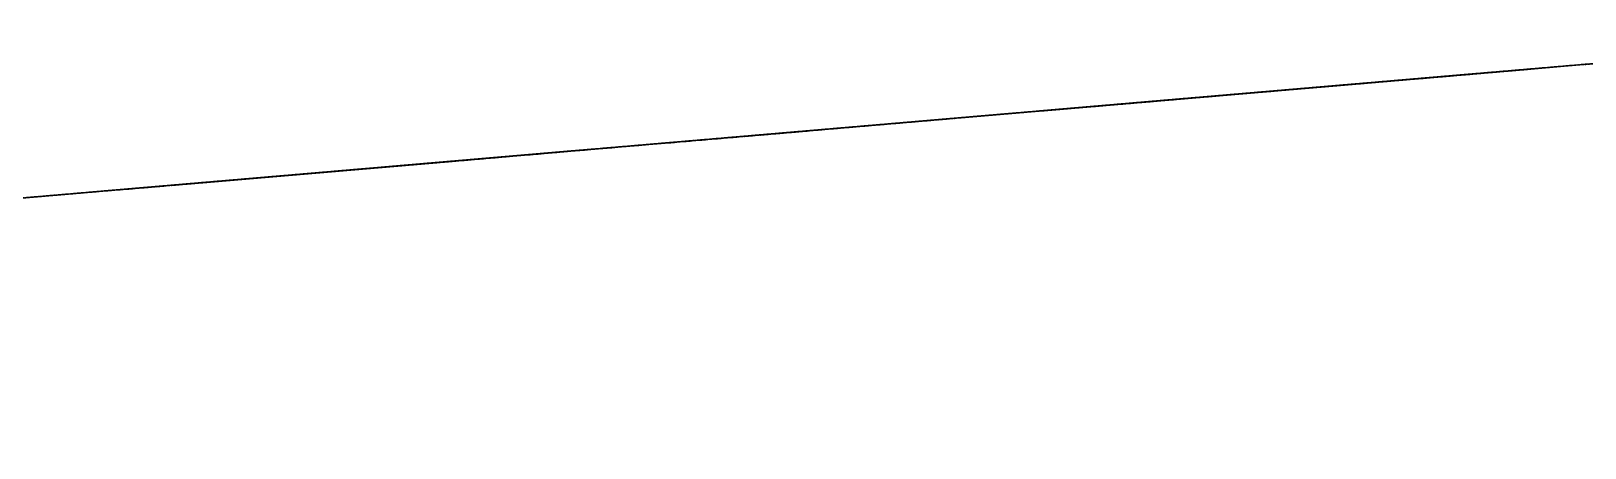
# Model space of a CAD drawing. Header units: millimetres. Extents: x 235072 to 246269, y 20126 to 21085.
# Drawn here: x 244653 to 245675, y 20782 to 21056 of the extents above; entities that cross this region are included whole.
import ezdxf

# ---------------------------------------------------------------- set-up
doc = ezdxf.new("R2010")
doc.units = ezdxf.units.MM
doc.header["$MEASUREMENT"] = 0
doc.linetypes.add('CENTER2', pattern=[1.125, 0.75, -0.125, 0.125, -0.125])
doc.linetypes.add('HIDDEN2', pattern=[0.1875, 0.125, -0.0625])
for name, color, linetype in [('Section 3-150-DS-B4-404', 1, 'Continuous'), ('Section 3-150-SL-B4-094', 14, 'Continuous'), ('Section 3-150-SL-B4-095', 14, 'Continuous'), ('Section 3-150-SL-B4-216', 85, 'Continuous'), ('Section 3-300-CEN-D3-224', 70, 'Continuous'), ('Section 3-300-CEN-D3-231', 70, 'Continuous'), ('Section 3-300-CEN-D3-258', 70, 'Continuous'), ('Section 3-300-FA-D4-030', 50, 'Continuous'), ('Section 3-300-FA-D4-256', 50, 'Continuous'), ('Section 3-CENTER', 1, 'CENTER2'), ('Section 3-HIDDEN', 7, 'HIDDEN2'), ('Section 3-PROPOSED_PIPE_SUPPORT_2', 6, 'Continuous'), ('Section 3-RE', 5, 'Continuous')]:
    doc.layers.add(name, color=color, linetype=linetype)

# ---------------------------------------------------------------- blocks, each defined once
blk = doc.blocks.new('*U262')
at = {"layer": 'Section 3-150-SL-B4-216', "color": 0, "linetype": 'ByBlock', "lineweight": -2}
for p, q in [((245513.3, 21020.5, 24346.9), (242827, 20790.5, 24346.9)), ((245513.3, 21020.5, 24178.6), (245462.5, 21016.1, 24178.6)), ((245513.3, 21020.5, 24346.9), (245513.3, 21020.5, 24178.6)), ((245377.5, 21008.8, 24178.6), (242956.2, 20801.5, 24178.6))]:
    blk.add_line(p, q, dxfattribs=at)
at = {"layer": 'Section 3-CENTER'}
for p, q in [((245357, 21007.1, 24262.7), (245513.3, 21020.5, 24262.7)), ((245296.3, 21001.9, 24262.7), (245320.5, 21004, 24262.7))]:
    blk.add_line(p, q, dxfattribs=at)
at = {"layer": 'Section 3-HIDDEN'}
for p, q in [((245320.5, 21004, 24262.7), (245357, 21007.1, 24262.7)), ((245462.5, 21016.1, 24178.6), (245377.5, 21008.8, 24178.6)), ((242723.6, 20781.6, 24262.7), (245296.3, 21001.9, 24262.7))]:
    blk.add_line(p, q, dxfattribs=at)
blk = doc.blocks.new('*U291')
at = {"layer": 'Section 3-RE', "color": 0, "linetype": 'ByBlock', "lineweight": -2}
for p, q in [((242989.9, 20804.4, 24265.9), (245296.3, 21001.9, 24265.9)), ((242989.9, 20804.4, 24205.6), (245296.3, 21001.9, 24205.6)), ((245296.3, 21001.9, 24265.9), (245296.3, 21001.9, 24205.6))]:
    blk.add_line(p, q, dxfattribs=at)
blk = doc.blocks.new('*U309')
at = {"layer": 'Section 3-300-FA-D4-030', "color": 0, "linetype": 'ByBlock', "lineweight": -2}
for p, q in [((244448, 20929.3, 24397.7), (244871.8, 20965.5, 24397.7)), ((244871.8, 20965.5, 24397.7), (244871.8, 20965.5, 24346.9)), ((244097.5, 20899.3, 24397.7), (244097.6, 20899.3, 24397.7))]:
    blk.add_line(p, q, dxfattribs=at)
at = {"layer": 'Section 3-HIDDEN'}
for p, q in [((244871.8, 20965.5, 24288.1), (244054, 20895.5, 24288.1)), ((244871.8, 20965.5, 24346.9), (244871.8, 20965.5, 24178.6)), ((244097.6, 20899.3, 24397.7), (244448, 20929.3, 24397.7)), ((244054, 20895.5, 24397.7), (244097.5, 20899.3, 24397.7))]:
    blk.add_line(p, q, dxfattribs=at)
blk = doc.blocks.new('*U312')
at = {"layer": 'Section 3-300-CEN-D3-231', "color": 0, "linetype": 'ByBlock', "lineweight": -2}
for p, q in [((244681.1, 20949.2, 24178.6), (245415.2, 21012.1, 23441.8)), ((245187.1, 20992.5, 23212.8), (245415.2, 21012.1, 23441.8)), ((244380.6, 20923.5, 24022.2), (245187.1, 20992.5, 23212.8)), ((244307.5, 20917.2, 24095.6), (244320.5, 20918.3, 24082.6)), ((244390.2, 20924.3, 24178.6), (244390.2, 20924.3, 24178.6))]:
    blk.add_line(p, q, dxfattribs=at)
at = {"layer": 'Section 3-CENTER'}
for p, q in [((245301.1, 21002.3, 23327.3), (244601.9, 20942.4, 24029.1)), ((244548.6, 20937.9, 24082.6), (244452.9, 20929.7, 24178.6))]:
    blk.add_line(p, q, dxfattribs=at)
at = {"layer": 'Section 3-HIDDEN'}
for p, q in [((245415.2, 21012.1, 23441.8), (245187.1, 20992.5, 23212.8)), ((245415.2, 21012.1, 23441.8), (245415.2, 21012.1, 23441.8)), ((244535.7, 20936.8, 24324.5), (244681.1, 20949.2, 24178.6)), ((244535.7, 20936.8, 24324.5), (244390.2, 20924.3, 24178.6)), ((244390.2, 20924.3, 24178.6), (244535.7, 20936.8, 24324.5)), ((244601.9, 20942.4, 24029.1), (244548.6, 20937.9, 24082.6)), ((244452.9, 20929.7, 24178.6), (244421.6, 20927, 24210)), ((244320.5, 20918.3, 24082.6), (244380.6, 20923.5, 24022.2))]:
    blk.add_line(p, q, dxfattribs=at)
blk = doc.blocks.new('*U316')
at = {"layer": 'Section 3-PROPOSED_PIPE_SUPPORT_2', "color": 0, "linetype": 'ByBlock', "lineweight": -2}
for p, q in [((245008.6, 20977.3, 22259.9), (244692.4, 20950.2, 22259.9)), ((245008.6, 20977.3, 22189.3), (244692.4, 20950.2, 22189.3)), ((245008.6, 20977.3, 22181.3), (244692.4, 20950.2, 22181.3)), ((245008.6, 20977.3, 22174.6), (244692.4, 20950.2, 22174.6)), ((245008.6, 20977.3, 22267.9), (244866.6, 20965.1, 22267.9)), ((245008.6, 20977.3, 22274.6), (244886, 20966.8, 22274.6)), ((245008.6, 20977.3, 22267.9), (245008.6, 20977.3, 22274.6)), ((245008.6, 20977.3, 22259.9), (245008.6, 20977.3, 22267.9)), ((245008.6, 20977.3, 22189.3), (245008.6, 20977.3, 22259.9)), ((245008.6, 20977.3, 22181.3), (245008.6, 20977.3, 22189.3)), ((245008.6, 20977.3, 22174.6), (245008.6, 20977.3, 22181.3)), ((244831.8, 20962.1, 22267.9), (244692.4, 20950.2, 22267.9)), ((244812.4, 20960.5, 22274.6), (244692.4, 20950.2, 22274.6)), ((244692.4, 20950.2, 22259.9), (244692.4, 20950.2, 22189.3)), ((244692.4, 20950.2, 22267.9), (244692.4, 20950.2, 22259.9)), ((244692.4, 20950.2, 22274.6), (244692.4, 20950.2, 22267.9)), ((244692.4, 20950.2, 22181.3), (244692.4, 20950.2, 22174.6)), ((244692.4, 20950.2, 22189.3), (244692.4, 20950.2, 22181.3))]:
    blk.add_line(p, q, dxfattribs=at)
blk = doc.blocks.new('*U317')
at = {"layer": 'Section 3-PROPOSED_PIPE_SUPPORT_2', "color": 0, "linetype": 'ByBlock', "lineweight": -2}
for p, q in [((245010.2, 20977.4, 22596.2), (244694.1, 20950.3, 22596.2)), ((245010.2, 20977.4, 22589.5), (244694.1, 20950.3, 22589.5)), ((245010.2, 20977.4, 22581.5), (244694.1, 20950.3, 22581.5)), ((245010.2, 20977.4, 22510.9), (244694.1, 20950.3, 22510.9)), ((245010.2, 20977.4, 22502.9), (244694.1, 20950.3, 22502.9)), ((245010.2, 20977.4, 22496.2), (244694.1, 20950.3, 22496.2)), ((245010.2, 20977.4, 22589.5), (245010.2, 20977.4, 22596.2)), ((245010.2, 20977.4, 22581.5), (245010.2, 20977.4, 22589.5)), ((245010.2, 20977.4, 22510.9), (245010.2, 20977.4, 22581.5)), ((245010.2, 20977.4, 22502.9), (245010.2, 20977.4, 22510.9)), ((245010.2, 20977.4, 22496.2), (245010.2, 20977.4, 22502.9)), ((244694.1, 20950.3, 22581.5), (244694.1, 20950.3, 22510.9)), ((244694.1, 20950.3, 22589.5), (244694.1, 20950.3, 22581.5)), ((244694.1, 20950.3, 22596.2), (244694.1, 20950.3, 22589.5)), ((244694.1, 20950.3, 22502.9), (244694.1, 20950.3, 22496.2)), ((244694.1, 20950.3, 22510.9), (244694.1, 20950.3, 22502.9))]:
    blk.add_line(p, q, dxfattribs=at)
blk = doc.blocks.new('*U318')
at = {"layer": 'Section 3-PROPOSED_PIPE_SUPPORT_2', "color": 0, "linetype": 'ByBlock', "lineweight": -2}
for p, q in [((245010.2, 20977.4, 22826.3), (244926.6, 20970.2, 22826.3)), ((245010.2, 20977.4, 22833), (244929, 20970.4, 22833)), ((245010.2, 20977.4, 22841), (244931.1, 20970.6, 22841)), ((245010.2, 20977.4, 22911.6), (244948, 20972.1, 22911.6)), ((245010.2, 20977.4, 22919.6), (244955.4, 20972.7, 22919.6)), ((245010.2, 20977.4, 22926.3), (244960.7, 20973.2, 22926.3)), ((244771.9, 20957, 22826.3), (244694.1, 20950.3, 22826.3)), ((244769.5, 20956.8, 22833), (244694.1, 20950.3, 22833)), ((244767.3, 20956.6, 22841), (244694.1, 20950.3, 22841)), ((244750.4, 20955.2, 22911.6), (244694.1, 20950.3, 22911.6)), ((244743.1, 20954.5, 22919.6), (244694.1, 20950.3, 22919.6)), ((244737.7, 20954.1, 22926.3), (244694.1, 20950.3, 22926.3)), ((244694.1, 20950.3, 22911.6), (244694.1, 20950.3, 22841)), ((244694.1, 20950.3, 22919.6), (244694.1, 20950.3, 22911.6)), ((244694.1, 20950.3, 22926.3), (244694.1, 20950.3, 22919.6)), ((244694.1, 20950.3, 22833), (244694.1, 20950.3, 22826.3)), ((244694.1, 20950.3, 22841), (244694.1, 20950.3, 22833))]:
    blk.add_line(p, q, dxfattribs=at)
blk = doc.blocks.new('*U319')
at = {"layer": 'Section 3-PROPOSED_PIPE_SUPPORT_2', "color": 0, "linetype": 'ByBlock', "lineweight": -2}
for p, q in [((245010.2, 20977.4, 23253.7), (244694.1, 20950.3, 23253.7)), ((245010.2, 20977.4, 23247), (244694.1, 20950.3, 23247)), ((245010.2, 20977.4, 23239), (244694.1, 20950.3, 23239)), ((245010.2, 20977.4, 23168.4), (244694.1, 20950.3, 23168.4)), ((245010.2, 20977.4, 23160.4), (244694.1, 20950.3, 23160.4)), ((245010.2, 20977.4, 23153.7), (244694.1, 20950.3, 23153.7)), ((244694.1, 20950.3, 23239), (244694.1, 20950.3, 23168.4)), ((244694.1, 20950.3, 23247), (244694.1, 20950.3, 23239)), ((244694.1, 20950.3, 23253.7), (244694.1, 20950.3, 23247)), ((244694.1, 20950.3, 23160.4), (244694.1, 20950.3, 23153.7)), ((244694.1, 20950.3, 23168.4), (244694.1, 20950.3, 23160.4))]:
    blk.add_line(p, q, dxfattribs=at)
blk = doc.blocks.new('*U320')
at = {"layer": 'Section 3-150-SL-B4-094', "color": 0, "linetype": 'ByBlock', "lineweight": -2, "extrusion": (-0.085306, 0.996355, 9.60869e-31)}
blk.add_arc((-245745, 22680.3), 92, 66.1402, 180, dxfattribs=at)
at = {"layer": 'Section 3-150-SL-B4-094', "color": 0, "linetype": 'ByBlock', "lineweight": -2, "extrusion": (0.085306, -0.996355, 0)}
for radius, start, end in [(84.2, 0, 90.9876), (84.2, 270.9876, 360), (140, 0, 62.4457), (140, 323.0597, 360), (140, 117.5518, 143.0597)]:
    blk.add_arc((245745, 22680.3), radius, start, end, dxfattribs=at)
at = {"layer": 'Section 3-150-SL-B4-094', "color": 0, "linetype": 'ByBlock', "lineweight": -2, "extrusion": (-0.085306, 0.996355, -1.4851e-30)}
blk.add_arc((-245745, 22680.3), 92, 180, 246.1402, dxfattribs=at)
at = {"layer": 'Section 3-HIDDEN', "extrusion": (0.085306, -0.996355, 0)}
for radius, start, end in [(140, 143.0597, 323.0597), (140, 62.4457, 117.5518), (84.2, 90.9876, 270.9876)]:
    blk.add_arc((245745, 22680.3), radius, start, end, dxfattribs=at)
at = {"layer": 'Section 3-HIDDEN', "extrusion": (-0.085306, 0.996355, 9.60869e-31)}
blk.add_arc((-245745, 22680.3), 92, 246.1402, 66.1402, dxfattribs=at)
blk = doc.blocks.new('*U321')
at = {"layer": 'Section 3-150-SL-B4-094', "color": 0, "linetype": 'ByBlock', "lineweight": -2, "extrusion": (0.085306, -0.996355, 0)}
for radius, start, end in [(140, 306.9403, 180), (84.2, 359.0124, 180), (140, 180, 233.0597), (84.1, 180, 180.9876)]:
    blk.add_arc((245745, 23010.5), radius, start, end, dxfattribs=at)
at = {"layer": 'Section 3-150-SL-B4-094', "color": 0, "linetype": 'ByBlock', "lineweight": -2, "extrusion": (-0.085306, 0.996355, -4.12045e-30)}
blk.add_arc((-245745, 23010.5), 92, 0, 203.8598, dxfattribs=at)
at = {"layer": 'Section 3-150-SL-B4-094', "color": 0, "linetype": 'ByBlock', "lineweight": -2, "extrusion": (-0.085306, 0.996355, 1.88337e-30)}
blk.add_arc((-245745, 23010.5), 92, 336.1402, 0, dxfattribs=at)
at = {"layer": 'Section 3-HIDDEN', "extrusion": (-0.085306, 0.996355, -3.82187e-30)}
blk.add_arc((-245745, 23010.5), 92, 203.8598, 336.1402, dxfattribs=at)
at = {"layer": 'Section 3-HIDDEN', "extrusion": (0.085306, -0.996355, 0)}
for radius, start, end in [(84.2, 180.9876, 359.0124), (140, 233.0597, 306.9403)]:
    blk.add_arc((245745, 23010.5), radius, start, end, dxfattribs=at)
blk = doc.blocks.new('*U322')
at = {"layer": 'Section 3-PROPOSED_PIPE_SUPPORT_2', "color": 0, "linetype": 'ByBlock', "lineweight": -2}
for p, q in [((245184.6, 20992.3, 21893), (244736.2, 20953.9, 21893)), ((244736.2, 20953.9, 21905), (245184.6, 20992.3, 21905)), ((245184.6, 20992.3, 21893), (245184.6, 20992.3, 21905)), ((244736.2, 20953.9, 21905), (244736.2, 20953.9, 21893))]:
    blk.add_line(p, q, dxfattribs=at)
blk = doc.blocks.new('*U323')
at = {"layer": 'Section 3-PROPOSED_PIPE_SUPPORT_2', "color": 0, "linetype": 'ByBlock', "lineweight": -2}
for p, q in [((245000.3, 20976.5, 22155), (244761.1, 20956.1, 21915)), ((245010.2, 20977.4, 22155), (245000.3, 20976.5, 22155)), ((244761.1, 20956.1, 21915), (244761.1, 20956.1, 21905))]:
    blk.add_line(p, q, dxfattribs=at)
blk = doc.blocks.new('*U324')
at = {"layer": 'Section 3-HIDDEN'}
blk.add_line((244849.2, 20963.6, 22764.5), (244849.2, 20963.6, 22764.5), dxfattribs=at)
at = {"layer": 'Section 3-HIDDEN', "extrusion": (-0.085306, 0.996355, 0)}
blk.add_circle((-245745, 22680.3), 84.1, dxfattribs=at)
blk = doc.blocks.new('*U325')
at = {"layer": 'Section 3-150-SL-B4-095', "color": 0, "linetype": 'ByBlock', "lineweight": -2}
for p, q in [((244849.2, 20963.6, 22434.3), (244849.2, 20963.6, 22434.3)), ((244849.2, 20963.6, 22266), (244849.2, 20963.6, 22266))]:
    blk.add_line(p, q, dxfattribs=at)
at = {"layer": 'Section 3-150-SL-B4-095', "color": 0, "linetype": 'ByBlock', "lineweight": -2, "extrusion": (0.085306, -0.996355, -3.76158e-37)}
blk.add_arc((245745, 22350.2), 84.1, 270, 90, dxfattribs=at)
at = {"layer": 'Section 3-150-SL-B4-095', "color": 0, "linetype": 'ByBlock', "lineweight": -2, "extrusion": (0.085306, -0.996355, 2.83008e-31)}
blk.add_arc((245745, 22350.2), 84.1, 270, 90, dxfattribs=at)
at = {"layer": 'Section 3-CENTER'}
blk.add_line((244849.2, 20963.6, 22350.2), (244849.2, 20963.6, 22350.2), dxfattribs=at)
at = {"layer": 'Section 3-HIDDEN', "extrusion": (0.085306, -0.996355, -3.76158e-37)}
for start, end in [(180, 270), (90, 180)]:
    blk.add_arc((245745, 22350.2), 84.1, start, end, dxfattribs=at)
blk = doc.blocks.new('*U326')
at = {"layer": 'Section 3-150-SL-B4-094', "color": 0, "linetype": 'ByBlock', "lineweight": -2}
for p, q in [((244933, 20970.8, 23004.2), (244933, 20970.8, 22859.7)), ((244765.4, 20956.4, 23004.2), (244765.4, 20956.4, 22859.7))]:
    blk.add_line(p, q, dxfattribs=at)
at = {"layer": 'Section 3-150-SL-B4-094', "color": 0, "linetype": 'ByBlock', "lineweight": -2, "extrusion": (0.085306, -0.996355, 4.81482e-33)}
blk.add_ellipse((244849.2, 20963.6, 22859.7), major_axis=(0, 0, 86.5), ratio=0.972884, start_param=-3.141592653589793, end_param=3.141592653589793, dxfattribs=at)
at = {"layer": 'Section 3-150-SL-B4-094', "color": 0, "linetype": 'ByBlock', "lineweight": -2, "extrusion": (0.085306, -0.996355, 3.0273e-17)}
blk.add_ellipse((244849.2, 20963.6, 23004.2), major_axis=(83.8, 7.2), ratio=0.972884, start_param=0, end_param=1.570796, dxfattribs=at)
at = {"layer": 'Section 3-150-SL-B4-094', "color": 0, "linetype": 'ByBlock', "lineweight": -2, "extrusion": (0.085306, -0.996355, 3.96817e-17)}
blk.add_ellipse((244849.2, 20963.6, 23004.2), major_axis=(83.8, 7.2), ratio=0.972884, start_param=1.570796, end_param=3.141593, dxfattribs=at)
at = {"layer": 'Section 3-CENTER'}
blk.add_line((244849.2, 20963.6, 22859.7), (244849.2, 20963.6, 23004.2), dxfattribs=at)
at = {"layer": 'Section 3-HIDDEN', "extrusion": (0.085306, -0.996355, 3.77621e-17)}
blk.add_ellipse((244849.2, 20963.6, 23004.2), major_axis=(83.8, 7.2), ratio=0.972884, start_param=3.141593, end_param=6.283185, dxfattribs=at)
blk = doc.blocks.new('*U327')
at = {"layer": 'Section 3-150-DS-B4-404', "color": 0, "linetype": 'ByBlock', "lineweight": -2, "extrusion": (0.085306, -0.996355, 2.29589e-41)}
blk.add_circle((245745, 23340.6), 84.1, dxfattribs=at)
blk = doc.blocks.new('*U328')
at = {"layer": 'Section 3-150-SL-B4-094', "color": 0, "linetype": 'ByBlock', "lineweight": -2}
for p, q in [((244933, 20970.8, 23004.2), (244933, 20970.8, 23010.5)), ((244765.4, 20956.4, 23010.5), (244765.4, 20956.4, 23004.2))]:
    blk.add_line(p, q, dxfattribs=at)
at = {"layer": 'Section 3-150-SL-B4-094', "color": 0, "linetype": 'ByBlock', "lineweight": -2, "extrusion": (-0.085306, 0.996355, -5.13353e-27)}
blk.add_arc((-245745, 23010.5), 84.1, 0, 180, dxfattribs=at)
at = {"layer": 'Section 3-150-SL-B4-094', "color": 0, "linetype": 'ByBlock', "lineweight": -2, "extrusion": (0.085306, -0.996355, 8.0625e-18)}
blk.add_ellipse((244849.2, 20963.6, 23004.2), major_axis=(83.8, 7.2), ratio=0.972884, start_param=0, end_param=3.141593, dxfattribs=at)
at = {"layer": 'Section 3-HIDDEN'}
blk.add_line((244849.2, 20963.6, 23004.2), (244849.2, 20963.6, 23010.5), dxfattribs=at)
at = {"layer": 'Section 3-HIDDEN', "extrusion": (-0.085306, 0.996355, 1.36187e-26)}
blk.add_arc((-245745, 23010.5), 84.1, 180, 270, dxfattribs=at)
at = {"layer": 'Section 3-HIDDEN', "extrusion": (-0.085306, 0.996355, 1.57154e-26)}
blk.add_arc((-245745, 23010.5), 84.1, 270, 0, dxfattribs=at)
at = {"layer": 'Section 3-HIDDEN', "extrusion": (0.085306, -0.996355, 8.2939e-18)}
blk.add_ellipse((244849.2, 20963.6, 23004.2), major_axis=(83.8, 7.2), ratio=0.972884, start_param=4.712389, end_param=6.283185, dxfattribs=at)
at = {"layer": 'Section 3-HIDDEN', "extrusion": (0.085306, -0.996355, 8.0625e-18)}
blk.add_ellipse((244849.2, 20963.6, 23004.2), major_axis=(83.8, 7.2), ratio=0.972884, start_param=3.141593, end_param=4.712389, dxfattribs=at)
blk = doc.blocks.new('*U329')
at = {"layer": 'Section 3-150-SL-B4-095', "color": 0, "linetype": 'ByBlock', "lineweight": -2, "extrusion": (-0.085306, 0.996355, 1.88587e-30)}
blk.add_arc((-245745, 22350.2), 84.1, 90, 270, dxfattribs=at)
at = {"layer": 'Section 3-HIDDEN', "extrusion": (-0.085306, 0.996355, 2.51136e-33)}
blk.add_arc((-245745, 22350.2), 84.1, 270, 90, dxfattribs=at)
at = {"layer": 'Section 3-HIDDEN'}
blk.add_open_spline([(244849.2, 20963.6, 22266), (244849.2, 20963.6, 22280.1), (244849.2, 20963.6, 22308.1), (244849.2, 20963.6, 22350.2), (244849.2, 20963.6, 22392.3), (244849.2, 20963.6, 22420.3), (244849.2, 20963.6, 22434.3)], degree=3, dxfattribs=at)
blk = doc.blocks.new('*U330')
at = {"layer": 'Section 3-HIDDEN'}
blk.add_open_spline([(244849.2, 20963.6, 22926.3), (244849.2, 20963.6, 22940.4), (244849.2, 20963.6, 22968.4), (244849.2, 20963.6, 23010.5), (244849.2, 20963.6, 23052.5), (244849.2, 20963.6, 23080.6), (244849.2, 20963.6, 23094.6)], degree=3, dxfattribs=at)
blk = doc.blocks.new('*U331')
at = {"layer": 'Section 3-HIDDEN'}
blk.add_open_spline([(244849.2, 20963.6, 23256.5), (244849.2, 20963.6, 23270.5), (244849.2, 20963.6, 23298.6), (244849.2, 20963.6, 23340.6), (244849.2, 20963.6, 23382.7), (244849.2, 20963.6, 23410.7), (244849.2, 20963.6, 23424.8)], degree=3, dxfattribs=at)
blk = doc.blocks.new('*U332')
at = {"layer": 'Section 3-300-FA-D4-030', "color": 0, "linetype": 'ByBlock', "lineweight": -2}
for p, q in [((245010.6, 20977.4, 24120.9), (245068.2, 20982.4, 24178.6)), ((244871.8, 20965.5, 24397.7), (244871.8, 20965.5, 24346.9))]:
    blk.add_line(p, q, dxfattribs=at)
at = {"layer": 'Section 3-300-FA-D4-030', "color": 0, "linetype": 'ByBlock', "lineweight": -2, "extrusion": (-0.085306, 0.996355, 2.98933e-30)}
blk.add_arc((-245767.7, 23981.5), 416.1, 90, 118.6067, dxfattribs=at)
at = {"layer": 'Section 3-300-FA-D4-030', "color": 0, "linetype": 'ByBlock', "lineweight": -2, "extrusion": (0.085306, -0.996355, 0)}
blk.add_arc((245767.7, 23981.5), 197.1, 45, 90, dxfattribs=at)
at = {"layer": 'Section 3-HIDDEN'}
for p, q in [((245068.2, 20982.4, 24178.6), (245165, 20990.6, 24275.8)), ((244871.8, 20965.5, 24288.1), (244998.3, 20976.4, 24288.1)), ((245087.8, 20984, 24198.3), (244998.3, 20976.4, 24288.1)), ((244871.8, 20965.5, 24346.9), (244871.8, 20965.5, 24178.6))]:
    blk.add_line(p, q, dxfattribs=at)
at = {"layer": 'Section 3-HIDDEN', "extrusion": (-0.085306, 0.996355, 9.78634e-31)}
blk.add_arc((-245767.7, 23981.5), 416.1, 118.6067, 135, dxfattribs=at)
blk = doc.blocks.new('*U333')
at = {"layer": 'Section 3-PROPOSED_PIPE_SUPPORT_2', "color": 0, "linetype": 'ByBlock', "lineweight": -2}
for p, q in [((245433.7, 21013.7, 21905), (244985.3, 20975.3, 21905)), ((244985.3, 20975.3, 21893), (245433.7, 21013.7, 21893)), ((245433.7, 21013.7, 21905), (245433.7, 21013.7, 21893)), ((244985.3, 20975.3, 21893), (244985.3, 20975.3, 21905))]:
    blk.add_line(p, q, dxfattribs=at)
blk = doc.blocks.new('*U334')
at = {"layer": 'Section 3-PROPOSED_PIPE_SUPPORT_2', "color": 0, "linetype": 'ByBlock', "lineweight": -2}
for p, q in [((245029.6, 20979.1, 24558.6), (245140.2, 20988.5, 24558.6)), ((245140.2, 20988.5, 24558.6), (245150.2, 20989.4, 24558.6)), ((245140.2, 20988.5, 21905), (245140.2, 20988.5, 23259.8)), ((245140.2, 20988.5, 23717.8), (245140.2, 20988.5, 23990.8)), ((245140.2, 20988.5, 24346.9), (245140.2, 20988.5, 24558.6)), ((245150.2, 20989.4, 24558.6), (245159.7, 20990.2, 24558.6)), ((245150.2, 20989.4, 21905), (245150.2, 20989.4, 23249.8)), ((245150.2, 20989.4, 23707.8), (245150.2, 20989.4, 23980.8)), ((245150.2, 20989.4, 24346.9), (245150.2, 20989.4, 24558.6)), ((245159.7, 20990.2, 21905), (245159.7, 20990.2, 23240.3)), ((245159.7, 20990.2, 23698.3), (245159.7, 20990.2, 23971.3)), ((245159.7, 20990.2, 24346.9), (245159.7, 20990.2, 24558.6)), ((245010.2, 20977.4, 24558.6), (245019.7, 20978.2, 24558.6)), ((245010.2, 20977.4, 21905), (245010.2, 20977.4, 23390.3)), ((245010.2, 20977.4, 23848.3), (245010.2, 20977.4, 24121.3)), ((245010.2, 20977.4, 24373.8), (245010.2, 20977.4, 24558.6)), ((245019.7, 20978.2, 24558.6), (245029.6, 20979.1, 24558.6)), ((245019.7, 20978.2, 21905), (245019.7, 20978.2, 23380.8)), ((245019.7, 20978.2, 23838.8), (245019.7, 20978.2, 24111.8)), ((245019.7, 20978.2, 24370.3), (245019.7, 20978.2, 24558.6)), ((245029.6, 20979.1, 21905), (245029.6, 20979.1, 23370.8)), ((245029.6, 20979.1, 23828.8), (245029.6, 20979.1, 24101.8)), ((245029.6, 20979.1, 24366.3), (245029.6, 20979.1, 24558.6))]:
    blk.add_line(p, q, dxfattribs=at)
blk = doc.blocks.new('*U335')
at = {"layer": 'Section 3-300-FA-D4-030', "color": 0, "linetype": 'ByBlock', "lineweight": -2}
for p, q in [((245261.8, 20998.9, 24178.6), (245431.8, 21013.5, 24008)), ((245431.8, 21013.5, 24008), (245277.5, 21000.3, 23853.1)), ((245010.6, 20977.4, 24120.9), (245277.5, 21000.3, 23853.1)), ((245010.6, 20977.4, 24120.9), (245068.2, 20982.4, 24178.6))]:
    blk.add_line(p, q, dxfattribs=at)
at = {"layer": 'Section 3-CENTER'}
blk.add_line((245354.7, 21006.9, 23930.5), (245107.5, 20985.7, 24178.6), dxfattribs=at)
at = {"layer": 'Section 3-HIDDEN'}
for p, q in [((245165, 20990.6, 24275.8), (245261.8, 20998.9, 24178.6)), ((245068.2, 20982.4, 24178.6), (245165, 20990.6, 24275.8)), ((245107.5, 20985.7, 24178.6), (245087.8, 20984, 24198.3))]:
    blk.add_line(p, q, dxfattribs=at)
blk = doc.blocks.new('*U336')
at = {"layer": 'Section 3-PROPOSED_PIPE_SUPPORT_2', "color": 0, "linetype": 'ByBlock', "lineweight": -2}
for p, q in [((245159.7, 20990.2, 22437.4), (245169.6, 20991, 22437.4)), ((245169.6, 20991, 23001.6), (245159.7, 20990.2, 23001.6)), ((245169.6, 20991, 22437.4), (245169.6, 20991, 23001.6))]:
    blk.add_line(p, q, dxfattribs=at)
blk = doc.blocks.new('*U337')
at = {"layer": 'Section 3-PROPOSED_PIPE_SUPPORT_2', "color": 0, "linetype": 'ByBlock', "lineweight": -2}
for p, q in [((245169.6, 20991, 22155), (245408.8, 21011.5, 21915)), ((245408.8, 21011.5, 21915), (245408.8, 21011.5, 21905)), ((245159.7, 20990.2, 22155), (245169.6, 20991, 22155))]:
    blk.add_line(p, q, dxfattribs=at)
blk = doc.blocks.new('*U338')
at = {"layer": 'Section 3-PROPOSED_PIPE_SUPPORT_2', "color": 0, "linetype": 'ByBlock', "lineweight": -2}
for p, q in [((245165.5, 20990.7, 23692.4), (245659.3, 21033, 23692.4)), ((245172.2, 20991.3, 23685.7), (245659.3, 21033, 23685.7)), ((245258.4, 20998.7, 23599.1), (245659.3, 21033, 23599.1)), ((245265.1, 20999.2, 23592.4), (245659.3, 21033, 23592.4)), ((245465.8, 21016.4, 23677.7), (245659.3, 21033, 23677.7)), ((245465.8, 21016.4, 23607.1), (245659.3, 21033, 23607.1)), ((245659.3, 21033, 23677.7), (245659.3, 21033, 23607.1)), ((245659.3, 21033, 23685.7), (245659.3, 21033, 23677.7)), ((245659.3, 21033, 23692.4), (245659.3, 21033, 23685.7)), ((245659.3, 21033, 23607.1), (245659.3, 21033, 23599.1)), ((245659.3, 21033, 23599.1), (245659.3, 21033, 23592.4)), ((245180.1, 20991.9, 23677.7), (245465.8, 21016.4, 23677.7)), ((245250.5, 20998, 23607.1), (245465.8, 21016.4, 23607.1)), ((245465.8, 21016.4, 23607.1), (245465.8, 21016.4, 23599.1)), ((245465.8, 21016.4, 23685.7), (245465.8, 21016.4, 23677.7))]:
    blk.add_line(p, q, dxfattribs=at)
blk = doc.blocks.new('*U339')
at = {"layer": 'Section 3-PROPOSED_PIPE_SUPPORT_2', "color": 0, "linetype": 'ByBlock', "lineweight": -2}
for p, q in [((245527.9, 21021.7, 24113), (245659.3, 21033, 24113)), ((245534.5, 21022.3, 24106.3), (245659.3, 21033, 24106.3)), ((245542.5, 21023, 24098.3), (245659.3, 21033, 24098.3)), ((245612.8, 21029, 24027.7), (245659.3, 21033, 24027.7)), ((245620.8, 21029.7, 24019.7), (245659.3, 21033, 24019.7)), ((245627.5, 21030.2, 24013), (245659.3, 21033, 24013)), ((245659.3, 21033, 24098.3), (245659.3, 21033, 24027.7)), ((245659.3, 21033, 24106.3), (245659.3, 21033, 24098.3)), ((245659.3, 21033, 24113), (245659.3, 21033, 24106.3)), ((245659.3, 21033, 24027.7), (245659.3, 21033, 24019.7)), ((245659.3, 21033, 24019.7), (245659.3, 21033, 24013)), ((245420.2, 21012.5, 24019.7), (245535.8, 21022.4, 24019.7)), ((245426.9, 21013.1, 24013), (245542.5, 21023, 24013)), ((245465.8, 21016.4, 24027.7), (245527.8, 21021.7, 24027.7)), ((245327.2, 21004.5, 24113), (245442.9, 21014.4, 24113)), ((245333.9, 21005.1, 24106.3), (245449.5, 21015, 24106.3)), ((245341.9, 21005.8, 24098.3), (245457.5, 21015.7, 24098.3)), ((245412.2, 21011.8, 24027.7), (245465.8, 21016.4, 24027.7)), ((245465.8, 21016.4, 24027.7), (245465.8, 21016.4, 24019.7))]:
    blk.add_line(p, q, dxfattribs=at)
blk = doc.blocks.new('*U340')
at = {"layer": 'Section 3-PROPOSED_PIPE_SUPPORT_2', "color": 0, "linetype": 'ByBlock', "lineweight": -2}
for p, q in [((245169.6, 20991, 22951.6), (245738, 21039.7, 22951.6)), ((245169.6, 20991, 22944.9), (245738, 21039.7, 22944.9)), ((245169.6, 20991, 22858.3), (245738, 21039.7, 22858.3)), ((245169.6, 20991, 22851.6), (245738, 21039.7, 22851.6)), ((245475.8, 21017.3, 22866.3), (245738, 21039.7, 22866.3)), ((245475.8, 21017.3, 22936.9), (245738, 21039.7, 22936.9)), ((245738, 21039.7, 22951.6), (245738, 21039.7, 22944.9)), ((245738, 21039.7, 22866.3), (245738, 21039.7, 22858.3)), ((245738, 21039.7, 22936.9), (245738, 21039.7, 22866.3)), ((245738, 21039.7, 22858.3), (245738, 21039.7, 22851.6)), ((245738, 21039.7, 22944.9), (245738, 21039.7, 22936.9)), ((245169.6, 20991, 22936.9), (245475.8, 21017.3, 22936.9)), ((245169.6, 20991, 22866.3), (245475.8, 21017.3, 22866.3)), ((245475.8, 21017.3, 22944.9), (245475.8, 21017.3, 22936.9)), ((245475.8, 21017.3, 22866.3), (245475.8, 21017.3, 22858.3))]:
    blk.add_line(p, q, dxfattribs=at)
blk = doc.blocks.new('*U341')
at = {"layer": 'Section 3-PROPOSED_PIPE_SUPPORT_2', "color": 0, "linetype": 'ByBlock', "lineweight": -2}
for p, q in [((245169.6, 20991, 22505.1), (245514.9, 21020.6, 22851.6)), ((245169.6, 20991, 22509.3), (245510.7, 21020.2, 22851.6)), ((245169.6, 20991, 22558.8), (245461.4, 21016, 22851.6)), ((245169.6, 20991, 22567.3), (245452.9, 21015.3, 22851.6)), ((245169.6, 20991, 22571.5), (245448.7, 21014.9, 22851.6)), ((245169.6, 20991, 22575.8), (245444.5, 21014.6, 22851.6)), ((245444.5, 21014.6, 22851.6), (245448.7, 21014.9, 22851.6))]:
    blk.add_line(p, q, dxfattribs=at)
blk = doc.blocks.new('*U342')
at = {"layer": 'Section 3-300-CEN-D3-224', "color": 0, "linetype": 'ByBlock', "lineweight": -2}
for p, q in [((245594.4, 21027.4, 23033.4), (245594, 21027.4, 23033)), ((245558.1, 21024.3, 23298.4), (245415.2, 21012.1, 23441.8)), ((245365.9, 21007.9, 23033.3), (245187.1, 20992.5, 23212.8)), ((245415.2, 21012.1, 23441.8), (245301.3, 21002.3, 23327.4)), ((245301.3, 21002.3, 23327.4), (245187.1, 20992.5, 23212.8))]:
    blk.add_line(p, q, dxfattribs=at)
at = {"layer": 'Section 3-300-CEN-D3-224', "color": 0, "linetype": 'ByBlock', "lineweight": -2, "extrusion": (0.085306, -0.996355, -6.93889e-18)}
blk.add_ellipse((245480.3, 21017.6, 23147.9), major_axis=(-114.1, -9.8, 114.5), ratio=0.999999, start_param=1.570796, end_param=3.894089, dxfattribs=at)
at = {"layer": 'Section 3-300-CEN-D3-224', "color": 0, "linetype": 'ByBlock', "lineweight": -2, "extrusion": (0.085306, -0.996355, -9.24266e-17)}
blk.add_ellipse((245480.1, 21017.6, 23147.7), major_axis=(0, 0, -162), ratio=0.999, start_param=-1.599407, end_param=-0.785898, dxfattribs=at)
at = {"layer": 'Section 3-300-CEN-D3-224', "color": 0, "linetype": 'ByBlock', "lineweight": -2, "extrusion": (0.085306, -0.996355, -1.38778e-17)}
blk.add_ellipse((245480.3, 21017.6, 23147.9), major_axis=(-114.1, -9.8, 114.5), ratio=0.999999, start_param=0.834625, end_param=1.570796, dxfattribs=at)
at = {"layer": 'Section 3-300-CEN-D3-224', "color": 0, "linetype": 'ByBlock', "lineweight": -2, "extrusion": (-0.085306, 0.996355, 9.75153e-17)}
blk.add_ellipse((245480.1, 21017.6, 23147.7), major_axis=(-161.4, -13.8, 0), ratio=0.999, start_param=-0.785898, end_param=-0.784898, dxfattribs=at)
at = {"layer": 'Section 3-CENTER'}
blk.add_line((245301.1, 21002.3, 23327.3), (245361.7, 21007.5, 23266.5), dxfattribs=at)
at = {"layer": 'Section 3-HIDDEN'}
for p, q in [((245594.1, 21027.4, 23262.3), (245558.1, 21024.3, 23298.4)), ((245594, 21027.4, 23033), (245594, 21027.4, 23033)), ((245361.7, 21007.5, 23266.5), (245480.1, 21017.6, 23147.7)), ((245479.9, 21017.6, 23147.5), (245480.3, 21017.6, 23147.9)), ((245365.9, 21007.9, 23262.1), (245365.8, 21007.8, 23262)), ((245366.2, 21007.9, 23262.4), (245366.1, 21007.9, 23262.3)), ((245301.1, 21002.3, 23327.3), (245301.1, 21002.3, 23327.3))]:
    blk.add_line(p, q, dxfattribs=at)
at = {"layer": 'Section 3-HIDDEN', "extrusion": (-0.085306, 0.996355, 9.75153e-17)}
blk.add_ellipse((245480.1, 21017.6, 23147.7), major_axis=(-161.4, -13.8, 0), ratio=0.999, start_param=-0.784898, end_param=2.355695, dxfattribs=at)
at = {"layer": 'Section 3-HIDDEN', "extrusion": (0.085306, -0.996355, -6.93889e-18)}
blk.add_ellipse((245480.3, 21017.6, 23147.9), major_axis=(-114.1, -9.8, 114.5), ratio=0.999999, start_param=3.894089, end_param=7.11781, dxfattribs=at)
at = {"layer": 'Section 3-HIDDEN', "extrusion": (-0.085306, 0.996355, 1.38778e-17)}
blk.add_ellipse((245479.9, 21017.6, 23147.5), major_axis=(-114.1, -9.8, 114.5), ratio=0.999999, start_param=-0.785398, end_param=5.497787, dxfattribs=at)
at = {"layer": 'Section 3-HIDDEN', "extrusion": (0.085306, -0.996355, -9.24266e-17)}
blk.add_ellipse((245480.1, 21017.6, 23147.7), major_axis=(0, 0, -162), ratio=0.999, start_param=-3.927491, end_param=-1.599407, dxfattribs=at)
blk = doc.blocks.new('*U343')
at = {"layer": 'Section 3-300-FA-D4-256', "color": 0, "linetype": 'ByBlock', "lineweight": -2}
for p, q in [((245557.1, 21024.2, 23882.2), (245431.8, 21013.5, 24008)), ((245402.7, 21011, 23727.3), (245277.5, 21000.3, 23853.1)), ((245354.7, 21006.9, 23930.5), (245277.5, 21000.3, 23853.1)), ((245431.8, 21013.5, 24008), (245354.7, 21006.9, 23930.5))]:
    blk.add_line(p, q, dxfattribs=at)
at = {"layer": 'Section 3-CENTER'}
blk.add_line((245354.7, 21006.9, 23930.5), (245479.9, 21017.6, 23804.8), dxfattribs=at)
blk = doc.blocks.new('*U344')
at = {"layer": 'Section 3-300-CEN-D3-258', "color": 0, "linetype": 'ByBlock', "lineweight": -2}
for p, q in [((245641.3, 21031.4, 23052.8), (245641.3, 21031.4, 23137.1)), ((245318.6, 21003.8, 23052.8), (245318.6, 21003.8, 23080.8))]:
    blk.add_line(p, q, dxfattribs=at)
at = {"layer": 'Section 3-300-CEN-D3-258', "color": 0, "linetype": 'ByBlock', "lineweight": -2, "extrusion": (0.085306, -0.996355, -1.21852e-18)}
blk.add_ellipse((245479.9, 21017.6, 23052.8), major_axis=(161.3, 13.8), ratio=0.999876, start_param=5.607983, end_param=6.283185, dxfattribs=at)
at = {"layer": 'Section 3-300-CEN-D3-258', "color": 0, "linetype": 'ByBlock', "lineweight": -2, "extrusion": (0.085306, -0.996355, -1.20246e-20)}
blk.add_ellipse((245479.9, 21017.6, 23052.8), major_axis=(161.3, 13.8), ratio=0.999876, start_param=3.141593, end_param=3.816794, dxfattribs=at)
at = {"layer": 'Section 3-HIDDEN'}
for p, q in [((245641.3, 21031.4, 23137.1), (245641.3, 21031.4, 23147.5)), ((245479.9, 21017.6, 23147.5), (245479.9, 21017.6, 23052.8)), ((245318.6, 21003.8, 23080.8), (245318.6, 21003.8, 23147.5))]:
    blk.add_line(p, q, dxfattribs=at)
at = {"layer": 'Section 3-HIDDEN', "extrusion": (-0.085306, 0.996355, 6.48896e-19)}
blk.add_ellipse((245479.9, 21017.6, 23147.5), major_axis=(-161.3, -13.8), ratio=0.999876, dxfattribs=at)
at = {"layer": 'Section 3-HIDDEN', "extrusion": (0.085306, -0.996355, -2.48615e-18)}
blk.add_ellipse((245479.9, 21017.6, 23052.8), major_axis=(161.3, 13.8), ratio=0.999876, start_param=3.816794, end_param=5.607983, dxfattribs=at)
at = {"layer": 'Section 3-HIDDEN', "extrusion": (0.085306, -0.996355, 1.70196e-18)}
blk.add_ellipse((245479.9, 21017.6, 23052.8), major_axis=(161.3, 13.8), ratio=0.999876, start_param=0, end_param=1.570796, dxfattribs=at)
at = {"layer": 'Section 3-HIDDEN', "extrusion": (0.085306, -0.996355, 5.92272e-19)}
blk.add_ellipse((245479.9, 21017.6, 23052.8), major_axis=(161.3, 13.8), ratio=0.999876, start_param=1.570796, end_param=3.141593, dxfattribs=at)
blk = doc.blocks.new('*U345')
at = {"layer": 'Section 3-300-CEN-D3-258', "color": 0, "linetype": 'ByBlock', "lineweight": -2}
for p, q in [((245641.3, 21031.4, 23052.5), (245641.3, 21031.4, 23052.8)), ((245318.6, 21003.8, 23052.5), (245318.6, 21003.8, 23052.8))]:
    blk.add_line(p, q, dxfattribs=at)
at = {"layer": 'Section 3-300-CEN-D3-258', "color": 0, "linetype": 'ByBlock', "lineweight": -2, "extrusion": (-0.085306, 0.996355, 2.78389e-18)}
blk.add_ellipse((245479.9, 21017.6, 23052.8), major_axis=(-161.3, -13.8), ratio=0.999876, start_param=3.141593, end_param=3.816794, dxfattribs=at)
at = {"layer": 'Section 3-300-CEN-D3-258', "color": 0, "linetype": 'ByBlock', "lineweight": -2, "extrusion": (-0.085306, 0.996355, -5.05557e-34)}
for start_param, end_param in [(1.570796, 2.242833), (-2.242833, -1.570796)]:
    blk.add_ellipse((245479.9, 21017.6, 23052.5), major_axis=(0, 0, 161.9), ratio=0.999876, start_param=start_param, end_param=end_param, dxfattribs=at)
at = {"layer": 'Section 3-300-CEN-D3-258', "color": 0, "linetype": 'ByBlock', "lineweight": -2, "extrusion": (-0.085306, 0.996355, -5.22859e-19)}
blk.add_ellipse((245479.9, 21017.6, 23052.8), major_axis=(-161.3, -13.8), ratio=0.999876, start_param=5.607983, end_param=6.283185, dxfattribs=at)
at = {"layer": 'Section 3-HIDDEN'}
blk.add_line((245479.9, 21017.6, 23052.8), (245479.9, 21017.6, 23052.5), dxfattribs=at)
at = {"layer": 'Section 3-HIDDEN', "extrusion": (-0.085306, 0.996355, -5.05557e-34)}
for start_param, end_param in [(-1.570796, 1.570796), (2.242833, 3.141593), (-3.141593, -2.242833)]:
    blk.add_ellipse((245479.9, 21017.6, 23052.5), major_axis=(0, 0, 161.9), ratio=0.999876, start_param=start_param, end_param=end_param, dxfattribs=at)
at = {"layer": 'Section 3-HIDDEN', "extrusion": (-0.085306, 0.996355, 6.3616e-19)}
blk.add_ellipse((245479.9, 21017.6, 23052.8), major_axis=(-161.3, -13.8), ratio=0.999876, start_param=3.816794, end_param=5.607983, dxfattribs=at)
at = {"layer": 'Section 3-HIDDEN', "extrusion": (-0.085306, 0.996355, -1.36945e-18)}
blk.add_ellipse((245479.9, 21017.6, 23052.8), major_axis=(-161.3, -13.8), ratio=0.999876, start_param=1.570796, end_param=3.141593, dxfattribs=at)
at = {"layer": 'Section 3-HIDDEN', "extrusion": (-0.085306, 0.996355, 2.7165e-18)}
blk.add_ellipse((245479.9, 21017.6, 23052.8), major_axis=(-161.3, -13.8), ratio=0.999876, start_param=0, end_param=1.570796, dxfattribs=at)
blk = doc.blocks.new('*U346')
at = {"layer": 'Section 3-300-CEN-D3-258', "color": 0, "linetype": 'ByBlock', "lineweight": -2}
for p, q in [((245641.6, 21031.5, 23155.3), (245641.6, 21031.5, 23157.6)), ((245318.9, 21003.8, 23153.2), (245318.9, 21003.8, 23155.5))]:
    blk.add_line(p, q, dxfattribs=at)
at = {"layer": 'Section 3-300-CEN-D3-258', "color": 0, "linetype": 'ByBlock', "lineweight": -2, "extrusion": (0.085306, -0.996355, 1.0842e-19)}
blk.add_ellipse((245480.2, 21017.6, 23156.6), major_axis=(-1, -0.1, 161.9), ratio=0.99985, start_param=-3.141592653589955, end_param=3.141592653589631, dxfattribs=at)
at = {"layer": 'Section 3-300-CEN-D3-258', "color": 0, "linetype": 'ByBlock', "lineweight": -2, "extrusion": (0.085306, -0.996355, -8.67362e-19)}
blk.add_ellipse((245480.2, 21017.6, 23154.3), major_axis=(161.3, 13.8, 1.1), ratio=0.99985, start_param=3.141593, end_param=6.283185, dxfattribs=at)
at = {"layer": 'Section 3-CENTER'}
blk.add_line((245480.2, 21017.6, 23156.6), (245480.2, 21017.6, 23154.3), dxfattribs=at)
at = {"layer": 'Section 3-HIDDEN', "extrusion": (0.085306, -0.996355, -1.19262e-18)}
blk.add_ellipse((245480.2, 21017.6, 23154.3), major_axis=(161.3, 13.8, 1.1), ratio=0.99985, start_param=0, end_param=1.564294, dxfattribs=at)
at = {"layer": 'Section 3-HIDDEN', "extrusion": (0.085306, -0.996355, 1.30104e-18)}
blk.add_ellipse((245480.2, 21017.6, 23154.3), major_axis=(161.3, 13.8, 1.1), ratio=0.99985, start_param=1.564294, end_param=3.141593, dxfattribs=at)
blk = doc.blocks.new('*U347')
at = {"layer": 'Section 3-300-CEN-D3-258', "color": 0, "linetype": 'ByBlock', "lineweight": -2}
for p, q in [((245641.6, 21031.5, 23148.9), (245641.6, 21031.5, 23155.3)), ((245318.9, 21003.8, 23146.8), (245318.9, 21003.8, 23153.2))]:
    blk.add_line(p, q, dxfattribs=at)
at = {"layer": 'Section 3-300-CEN-D3-258', "color": 0, "linetype": 'ByBlock', "lineweight": -2, "extrusion": (-0.085306, 0.996355, 2.71051e-18)}
blk.add_ellipse((245480.2, 21017.6, 23154.3), major_axis=(-161.3, -13.8, -1.1), ratio=0.99985, start_param=3.141593, end_param=6.283185, dxfattribs=at)
at = {"layer": 'Section 3-300-CEN-D3-258', "color": 0, "linetype": 'ByBlock', "lineweight": -2, "extrusion": (0.085306, -0.996355, 1.0842e-18)}
blk.add_ellipse((245480.3, 21017.6, 23147.9), major_axis=(161.3, 13.8, 1.1), ratio=0.99985, start_param=3.184324, end_param=6.283185, dxfattribs=at)
at = {"layer": 'Section 3-HIDDEN'}
for p, q in [((245480.2, 21017.6, 23154.3), (245480.3, 21017.6, 23147.9)), ((245318.9, 21003.8, 23146.8), (245318.9, 21003.8, 23146.8))]:
    blk.add_line(p, q, dxfattribs=at)
at = {"layer": 'Section 3-HIDDEN', "extrusion": (-0.085306, 0.996355, 1.6263e-18)}
blk.add_ellipse((245480.2, 21017.6, 23154.3), major_axis=(-161.3, -13.8, -1.1), ratio=0.99985, start_param=1.577299, end_param=3.141593, dxfattribs=at)
at = {"layer": 'Section 3-HIDDEN', "extrusion": (0.085306, -0.996355, -1.30104e-18)}
blk.add_ellipse((245480.3, 21017.6, 23147.9), major_axis=(161.3, 13.8, 1.1), ratio=0.99985, start_param=0, end_param=1.564294, dxfattribs=at)
at = {"layer": 'Section 3-HIDDEN', "extrusion": (0.085306, -0.996355, -2.1684e-19)}
blk.add_ellipse((245480.3, 21017.6, 23147.9), major_axis=(161.3, 13.8, 1.1), ratio=0.99985, start_param=1.564294, end_param=3.184324, dxfattribs=at)
at = {"layer": 'Section 3-HIDDEN', "extrusion": (-0.085306, 0.996355, 1.19262e-18)}
blk.add_ellipse((245480.2, 21017.6, 23154.3), major_axis=(-161.3, -13.8, -1.1), ratio=0.99985, start_param=6.283185, end_param=7.860484, dxfattribs=at)
blk = doc.blocks.new('*U348')
at = {"layer": 'Section 3-CENTER'}
for p in [(245339.5, 21005.6, 24235.7), (245379.7, 21009, 24219)]:
    blk.add_line(p, (245363, 21007.6, 24235.7), dxfattribs=at)
at = {"layer": 'Section 3-RE', "color": 0, "linetype": 'ByBlock', "lineweight": -2}
for p, q in [((245383.6, 21009.4, 24215), (245360.5, 21007.4, 24191.8)), ((245360.5, 21007.4, 24191.8), (245369.9, 21008.2, 24182.3)), ((245369.9, 21008.2, 24182.3), (245393.1, 21010.2, 24205.6)), ((245406.8, 21011.4, 24238.3), (245383.6, 21009.4, 24215)), ((245393.1, 21010.2, 24205.6), (245416.3, 21012.2, 24228.8)), ((245406.8, 21011.4, 24238.3), (245416.3, 21012.2, 24228.8)), ((245333.9, 21005.1, 24202.8), (245320.5, 21004, 24202.8)), ((245333.9, 21005.1, 24268.6), (245320.5, 21004, 24268.6)), ((245320.5, 21004, 24268.6), (245320.5, 21004, 24235.7)), ((245320.5, 21004, 24235.7), (245320.5, 21004, 24202.8)), ((245333.9, 21005.1, 24202.8), (245333.9, 21005.1, 24235.7)), ((245333.9, 21005.1, 24235.7), (245333.9, 21005.1, 24268.6))]:
    blk.add_line(p, q, dxfattribs=at)
at = {"layer": 'Section 3-RE', "color": 0, "linetype": 'ByBlock', "lineweight": -2, "extrusion": (-0.085306, 0.996355, -1.04441e-29)}
blk.add_arc((-246228.7, 24158.5), 107.4, 91.4626, 133.5374, dxfattribs=at)
at = {"layer": 'Section 3-RE', "color": 0, "linetype": 'ByBlock', "lineweight": -2, "extrusion": (0.085306, -0.996355, 0)}
blk.add_arc((246228.7, 24158.5), 47.1, 48.3374, 86.6626, dxfattribs=at)
blk = doc.blocks.new('*U349')
at = {"layer": 'Section 3-300-FA-D4-256', "color": 0, "linetype": 'ByBlock', "lineweight": -2, "extrusion": (0.085306, -0.996355, 0)}
blk.add_circle((246378, 23804.8), 109.5, dxfattribs=at)
blk = doc.blocks.new('*U350')
at = {"layer": 'Section 3-CENTER'}
blk.add_line((245910.7, 21054.5, 23686), (245393.1, 21010.2, 24205.6), dxfattribs=at)
at = {"layer": 'Section 3-HIDDEN'}
for p, q in [((245867.9, 21050.8, 23686.3), (245889.5, 21052.7, 23664.7)), ((245899.9, 21053.6, 23675.2), (245889.5, 21052.7, 23664.7)), ((245393.1, 21010.2, 24205.6), (245379.7, 21009, 24219))]:
    blk.add_line(p, q, dxfattribs=at)
at = {"layer": 'Section 3-RE', "color": 0, "linetype": 'ByBlock', "lineweight": -2}
for p, q in [((245371.8, 21008.4, 24184.2), (245867.9, 21050.8, 23686.3)), ((245414.3, 21012, 24226.9), (245932, 21056.3, 23707.3)), ((245932, 21056.3, 23707.3), (245899.9, 21053.6, 23675.2))]:
    blk.add_line(p, q, dxfattribs=at)
blk = doc.blocks.new('*U351')
at = {"layer": 'Section 3-HIDDEN'}
blk.add_open_spline([(245479.9, 21017.6, 23695.3), (245479.9, 21017.6, 23713.5), (245479.9, 21017.6, 23750), (245479.9, 21017.6, 23804.8), (245479.9, 21017.6, 23859.6), (245479.9, 21017.6, 23896.1), (245479.9, 21017.6, 23914.3)], degree=3, dxfattribs=at)
blk = doc.blocks.new('*U352')
at = {"layer": 'Section 3-150-SL-B4-216', "color": 0, "linetype": 'ByBlock', "lineweight": -2}
for p, q in [((245734.6, 21039.4, 24270.6), (245616.1, 21029.3, 24389.6)), ((245513.3, 21020.5, 24346.9), (245513.3, 21020.5, 24178.6))]:
    blk.add_line(p, q, dxfattribs=at)
at = {"layer": 'Section 3-150-SL-B4-216', "color": 0, "linetype": 'ByBlock', "lineweight": -2, "extrusion": (-0.085306, 0.996355, 9.5544e-30)}
blk.add_arc((-246411.6, 24492.7), 314.1, 225, 270, dxfattribs=at)
at = {"layer": 'Section 3-150-SL-B4-216', "color": 0, "linetype": 'ByBlock', "lineweight": -2, "extrusion": (0.085306, -0.996355, 0)}
blk.add_arc((246411.6, 24492.7), 145.8, 270, 315, dxfattribs=at)
at = {"layer": 'Section 3-CENTER'}
for p in [(245513.3, 21020.5, 24262.7), (245675.3, 21034.3, 24330.1)]:
    blk.add_line(p, (245608.2, 21028.6, 24262.7), dxfattribs=at)
blk = doc.blocks.new('*U353')
at = {"layer": 'Section 3-150-SL-B4-216', "color": 0, "linetype": 'ByBlock', "lineweight": -2}
for p, q in [((245835.3, 21048, 24371.6), (245734.6, 21039.4, 24270.6)), ((245716.7, 21037.9, 24490.6), (245616.1, 21029.3, 24389.6)), ((245776, 21043, 24431.1), (245776, 21043, 24431.1)), ((245675.3, 21034.3, 24330.1), (245675.3, 21034.3, 24330.1))]:
    blk.add_line(p, q, dxfattribs=at)
at = {"layer": 'Section 3-CENTER'}
blk.add_line((245675.3, 21034.3, 24330.1), (245776, 21043, 24431.1), dxfattribs=at)
blk = doc.blocks.new('*U301')
at = {"layer": 'Section 3-150-SL-B4-095', "color": 0, "linetype": 'ByBlock', "lineweight": -2}
for p, q in [((244101.9, 20899.6, 22596.2), (243421.3, 20841.4, 22596.2)), ((244101.9, 20899.6, 22764.5), (243421.3, 20841.4, 22764.5)), ((244101.9, 20899.6, 22764.5), (244101.9, 20899.6, 22596.2))]:
    blk.add_line(p, q, dxfattribs=at)
at = {"layer": 'Section 3-CENTER'}
blk.add_line((243421.3, 20841.4, 22680.3), (244101.9, 20899.6, 22680.3), dxfattribs=at)
blk = doc.blocks.new('*U311')
at = {"layer": 'Section 3-150-SL-B4-095', "color": 0, "linetype": 'ByBlock', "lineweight": -2}
for p, q in [((244849.2, 20963.6, 22764.5), (244101.9, 20899.6, 22764.5)), ((244101.9, 20899.6, 22596.2), (244694.1, 20950.3, 22596.2)), ((244101.9, 20899.6, 22764.5), (244101.9, 20899.6, 22596.2))]:
    blk.add_line(p, q, dxfattribs=at)
at = {"layer": 'Section 3-150-SL-B4-095', "color": 0, "linetype": 'ByBlock', "lineweight": -2, "extrusion": (-0.085306, 0.996355, 1.00077e-30)}
blk.add_arc((-245745, 22680.3), 84.1, 90, 270, dxfattribs=at)
at = {"layer": 'Section 3-CENTER'}
blk.add_line((244101.9, 20899.6, 22680.3), (244849.2, 20963.6, 22680.3), dxfattribs=at)
at = {"layer": 'Section 3-HIDDEN', "extrusion": (-0.085306, 0.996355, -3.78216e-30)}
blk.add_arc((-245745, 22680.3), 84.1, 0, 90, dxfattribs=at)
at = {"layer": 'Section 3-HIDDEN', "extrusion": (-0.085306, 0.996355, 9.75179e-31)}
blk.add_arc((-245745, 22680.3), 84.1, 270, 0, dxfattribs=at)
blk = doc.blocks.new('*U379')
at = {"layer": 'Section 3-150-SL-B4-095'}
for name in ['*U311', '*U301']:
    blk.add_blockref(name, (0, 0), dxfattribs=at)

msp = doc.modelspace()

# ---------------------------------------------------------------- block references
at = {"layer": 'Section 3-150-DS-B4-404'}
for name in ['*U327', '*U331']:
    msp.add_blockref(name, (0, 0), dxfattribs=at)
at = {"layer": 'Section 3-150-SL-B4-094'}
for name in ['*U321', '*U320', '*U326', '*U328']:
    msp.add_blockref(name, (0, 0), dxfattribs=at)
at = {"layer": 'Section 3-150-SL-B4-095'}
for name in ['*U379', '*U325', '*U324', '*U329']:
    msp.add_blockref(name, (0, 0), dxfattribs=at)
at = {"layer": 'Section 3-150-SL-B4-216'}
for name in ['*U353', '*U352', '*U262']:
    msp.add_blockref(name, (0, 0), dxfattribs=at)
at = {"layer": 'Section 3-300-CEN-D3-224'}
msp.add_blockref('*U342', (0, 0), dxfattribs=at)
at = {"layer": 'Section 3-300-CEN-D3-231'}
msp.add_blockref('*U312', (0, 0), dxfattribs=at)
at = {"layer": 'Section 3-300-CEN-D3-258'}
for name in ['*U347', '*U346', '*U344', '*U345']:
    msp.add_blockref(name, (0, 0), dxfattribs=at)
at = {"layer": 'Section 3-300-FA-D4-030'}
for name in ['*U335', '*U332', '*U309']:
    msp.add_blockref(name, (0, 0), dxfattribs=at)
at = {"layer": 'Section 3-300-FA-D4-256'}
for name in ['*U349', '*U343', '*U351']:
    msp.add_blockref(name, (0, 0), dxfattribs=at)
at = {"layer": 'Section 3-PROPOSED_PIPE_SUPPORT_2'}
for name in ['*U340', '*U338', '*U339', '*U341', '*U333', '*U337', '*U322', '*U334', '*U336', '*U316', '*U317', '*U318', '*U319', '*U323']:
    msp.add_blockref(name, (0, 0), dxfattribs=at)
at = {"layer": 'Section 3-RE'}
for name in ['*U350', '*U348', '*U291', '*U330']:
    msp.add_blockref(name, (0, 0), dxfattribs=at)

doc.saveas('drawing.dxf')
